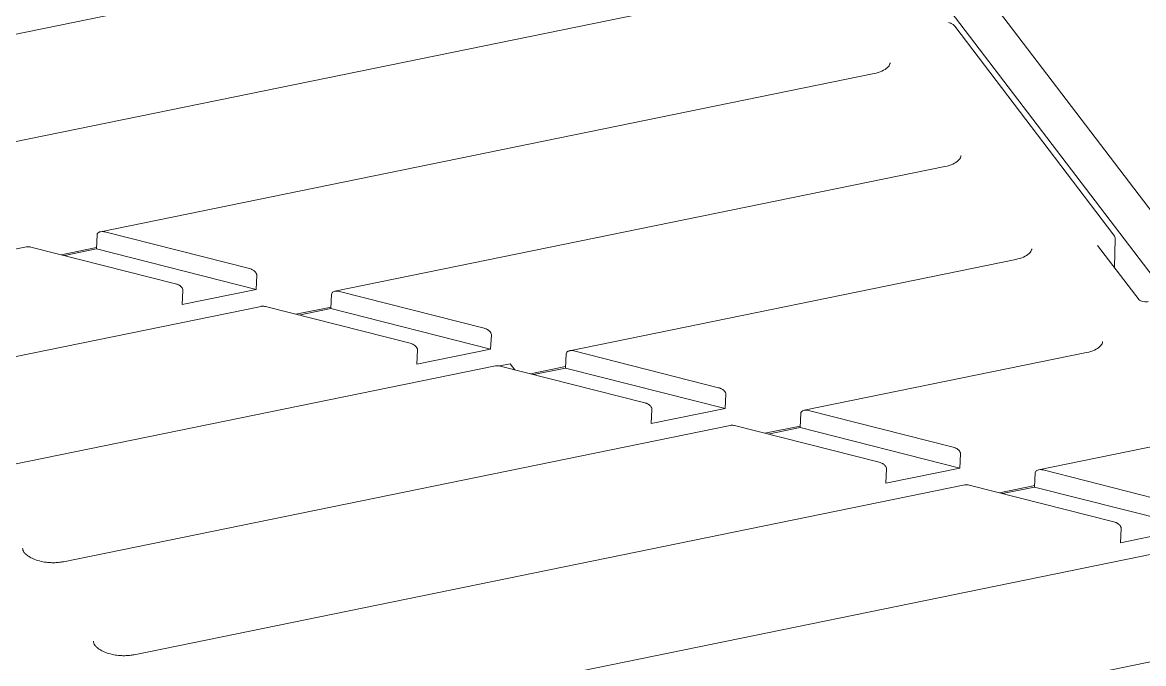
# Model space of a CAD drawing. Header units: millimetres. Extents: x 4267 to 8467, y 166 to 3136.
# Drawn here: x 4756.8 to 4846.7, y 1700.8 to 1752.2 of the extents above; entities that cross this region are included whole.
import ezdxf

# ---------------------------------------------------------------- set-up
doc = ezdxf.new("R2010")
doc.units = ezdxf.units.MM
doc.styles.get("Standard").update_dxf_attribs({"font": 'SimSun.ttf'})
doc.dimstyles.new('ISO-25', dxfattribs={"dimtxt": 2.5, "dimasz": 2.5, "dimexe": 1.25, "dimexo": 0.625, "dimtad": 1, "dimtxsty": 'Standard', "dimcen": 2.5, "dimadec": 0, "dimazin": 0, "dimtfac": 1, "dimtmove": 0, "dimatfit": 3, "dimfxl": 1, "dimarcsym": 0})

msp = doc.modelspace()

# ---------------------------------------------------------------- linework, layer by layer
at = {"linetype": 'Continuous', "lineweight": 5}
for p, q in [((4937.98, 1617.94, 326.374), (4756.937, 1855.825, 326.374)), ((4934.628, 1617.254, 326.374), (4753.585, 1855.139, 326.374)), ((4799.559, 1760.155, 326.374), (4731.702, 1746.269, 326.374)), ((4818.365, 1755.38, 326.374), (4744.246, 1740.213, 326.374)), ((4844.313, 1735.155, 326.374), (4831.548, 1751.929, 326.374)), ((4825.089, 1748.133, 326.374), (4763.052, 1735.438, 326.374)), ((4830.768, 1740.672, 326.374), (4781.858, 1730.663, 326.374)), ((4762.729, 1734.052, 326.374), (4762.786, 1735.193, 326.374)), ((4763.406, 1735.421, 326.374), (4775.009, 1732.475, 326.374)), ((4757.127, 1734.226, 326.374), (4743.058, 1731.347, 326.374)), ((4769.084, 1731.262, 326.374), (4757.48, 1734.208, 326.374)), ((4762.735, 1734.167, 326.374), (4759.916, 1733.59, 326.374)), ((4760.164, 1733.527, 326.374), (4762.729, 1734.052, 326.374)), ((4775.533, 1730.801, 326.374), (4762.729, 1734.052, 326.374)), ((4846.325, 1729.966, 326.374), (4843, 1734.336, 326.374)), ((4844.355, 1732.555, 326.374), (4844.407, 1734.868, 326.374)), ((4836.446, 1733.211, 326.374), (4800.664, 1725.888, 326.374)), ((4775.59, 1731.942, 326.374), (4775.533, 1730.801, 326.374)), ((4775.533, 1730.801, 326.374), (4769.608, 1729.588, 326.374)), ((4769.608, 1729.588, 326.374), (4769.665, 1730.729, 326.374)), ((4781.535, 1729.277, 326.374), (4781.592, 1730.418, 326.374)), ((4782.212, 1730.646, 326.374), (4793.815, 1727.7, 326.374)), ((4775.932, 1729.451, 326.374), (4748.737, 1723.886, 326.374)), ((4787.89, 1726.487, 326.374), (4776.286, 1729.434, 326.374)), ((4781.541, 1729.392, 326.374), (4778.722, 1728.815, 326.374)), ((4778.97, 1728.752, 326.374), (4781.535, 1729.277, 326.374)), ((4794.339, 1726.026, 326.374), (4781.535, 1729.277, 326.374)), ((4794.396, 1727.167, 326.374), (4794.339, 1726.026, 326.374)), ((4794.339, 1726.026, 326.374), (4788.414, 1724.813, 326.374)), ((4788.414, 1724.813, 326.374), (4788.471, 1725.954, 326.374)), ((4800.341, 1724.502, 326.374), (4800.398, 1725.643, 326.374)), ((4801.017, 1725.871, 326.374), (4812.621, 1722.925, 326.374)), ((4842.124, 1725.749, 326.374), (4819.469, 1721.114, 326.374)), ((4794.739, 1724.676, 326.374), (4754.415, 1716.425, 326.374)), ((4795.09, 1724.668, 326.374), (4795.909, 1724.836, 326.374)), ((4806.696, 1721.712, 326.374), (4795.092, 1724.659, 326.374)), ((4795.909, 1724.836, 326.374), (4796.272, 1724.359, 326.374)), ((4800.347, 1724.617, 326.374), (4797.528, 1724.04, 326.374)), ((4797.776, 1723.977, 326.374), (4800.341, 1724.502, 326.374)), ((4813.145, 1721.251, 326.374), (4800.341, 1724.502, 326.374)), ((4813.202, 1722.392, 326.374), (4813.145, 1721.251, 326.374)), ((4813.145, 1721.251, 326.374), (4807.22, 1720.038, 326.374)), ((4807.22, 1720.038, 326.374), (4807.277, 1721.18, 326.374)), ((4819.147, 1719.727, 326.374), (4819.204, 1720.868, 326.374)), ((4819.823, 1721.096, 326.374), (4831.427, 1718.15, 326.374)), ((4813.545, 1719.901, 326.374), (4760.093, 1708.963, 326.374)), ((4825.502, 1716.937, 326.374), (4813.898, 1719.884, 326.374)), ((4819.153, 1719.842, 326.374), (4816.334, 1719.265, 326.374)), ((4816.582, 1719.202, 326.374), (4819.147, 1719.727, 326.374)), ((4831.951, 1716.476, 326.374), (4819.147, 1719.727, 326.374)), ((4847.802, 1718.288, 326.374), (4838.275, 1716.339, 326.374)), ((4832.008, 1717.617, 326.374), (4831.951, 1716.476, 326.374)), ((4831.951, 1716.476, 326.374), (4826.026, 1715.264, 326.374)), ((4826.026, 1715.264, 326.374), (4826.083, 1716.405, 326.374)), ((4837.953, 1714.952, 326.374), (4838.01, 1716.093, 326.374)), ((4838.629, 1716.321, 326.374), (4850.233, 1713.375, 326.374)), ((4832.35, 1715.126, 326.374), (4765.772, 1701.502, 326.374)), ((4844.308, 1712.162, 326.374), (4832.704, 1715.109, 326.374)), ((4837.959, 1715.067, 326.374), (4835.14, 1714.49, 326.374)), ((4835.388, 1714.427, 326.374), (4837.953, 1714.952, 326.374)), ((4850.757, 1711.701, 326.374), (4837.953, 1714.952, 326.374)), ((4850.757, 1711.701, 326.374), (4844.832, 1710.489, 326.374)), ((4844.832, 1710.489, 326.374), (4844.889, 1711.63, 326.374)), ((4851.156, 1710.351, 326.374), (4777.037, 1695.184, 326.374)), ((4859.159, 1703.366, 326.374), (4795.843, 1690.409, 326.374))]:
    msp.add_line(p, q, dxfattribs=at)
for points in [[(4844.313, 1735.155), (4844.313, 1735.155, -0.000006), (4844.313, 1735.155, -0.000006), (4844.313, 1735.155, -0.000006), (4844.313, 1735.155, -0.000006), (4844.313, 1735.155, -0.000006), (4844.313, 1735.155, -0.000006), (4844.313, 1735.155, -0.000006), (4844.313, 1735.155, -0.000006), (4844.313, 1735.155, -0.000006), (4844.313, 1735.155, -0.000006), (4844.313, 1735.155, -0.000006), (4844.313, 1735.155, -0.000006), (4844.313, 1735.155, -0.000006), (4844.313, 1735.155, -0.000006), (4844.313, 1735.155, -0.000006), (4844.313, 1735.155, -0.000006), (4844.313, 1735.155, -0.000006), (4844.313, 1735.155, -0.000006), (4844.313, 1735.155, -0.000006), (4844.314, 1735.155, -0.000006), (4844.314, 1735.155, -0.000006), (4844.314, 1735.155, -0.000007), (4844.314, 1735.155, -0.000006), (4844.314, 1735.155, -0.000002), (4844.314, 1735.155, -0.000008), (4844.314, 1735.155, -0.000014), (4844.314, 1735.155, -0.000007), (4844.314, 1735.155, -0.000004)], [(4756.893, 1709.76), (4756.9, 1709.751, 0.002322), (4756.908, 1709.741, 0.002303), (4756.915, 1709.732, 0.002281), (4756.922, 1709.723, 0.002261), (4756.93, 1709.714, 0.00224), (4756.938, 1709.705, 0.00222), (4756.945, 1709.696, 0.002199), (4756.953, 1709.687, 0.002179), (4756.961, 1709.678, 0.002159), (4756.969, 1709.669, 0.002139), (4756.978, 1709.66, 0.002119), (4756.986, 1709.651, 0.002099), (4756.994, 1709.642, 0.00208), (4757.003, 1709.633, 0.00206), (4757.012, 1709.625, 0.002041), (4757.02, 1709.616, 0.002022), (4757.029, 1709.607, 0.002002), (4757.038, 1709.598, 0.001984), (4757.047, 1709.59, 0.001965), (4757.057, 1709.581, 0.001947), (4757.066, 1709.573, 0.001928), (4757.075, 1709.564, 0.001909), (4757.085, 1709.556, 0.001892), (4757.095, 1709.547, 0.001878), (4757.104, 1709.539, 0.001855), (4757.114, 1709.53, 0.001827), (4757.124, 1709.522, 0.001825), (4757.134, 1709.514, 0.001844), (4757.144, 1709.505, 0.001775), (4757.154, 1709.497, 0.001644), (4757.164, 1709.489, 0.001796), (4757.175, 1709.481, 0.002115), (4757.186, 1709.473, 0.001593), (4757.196, 1709.465, 0.000553), (4757.205, 1709.458, 0.002214), (4757.217, 1709.449, 0.003742), (4757.236, 1709.435, 0.001809), (4757.261, 1709.418, 0.000955)], [(4762.572, 1702.299), (4762.579, 1702.289, 0.002333), (4762.586, 1702.28, 0.002313), (4762.593, 1702.271, 0.002292), (4762.601, 1702.262, 0.002271), (4762.608, 1702.253, 0.002249), (4762.616, 1702.244, 0.002229), (4762.624, 1702.235, 0.002208), (4762.632, 1702.226, 0.002187), (4762.64, 1702.217, 0.002166), (4762.648, 1702.208, 0.002146), (4762.656, 1702.199, 0.002126), (4762.664, 1702.19, 0.002106), (4762.673, 1702.181, 0.002085), (4762.681, 1702.172, 0.002066), (4762.69, 1702.163, 0.002046), (4762.699, 1702.155, 0.002026), (4762.708, 1702.146, 0.002007), (4762.717, 1702.137, 0.001988), (4762.726, 1702.129, 0.001969), (4762.735, 1702.12, 0.00195), (4762.744, 1702.111, 0.001931), (4762.754, 1702.103, 0.001912), (4762.763, 1702.094, 0.001895), (4762.773, 1702.086, 0.00188), (4762.783, 1702.078, 0.001857), (4762.792, 1702.069, 0.001829), (4762.802, 1702.061, 0.001827), (4762.812, 1702.053, 0.001845), (4762.822, 1702.044, 0.001776), (4762.833, 1702.036, 0.001645), (4762.843, 1702.028, 0.001797), (4762.853, 1702.02, 0.002116), (4762.864, 1702.011, 0.001594), (4762.874, 1702.004, 0.000554), (4762.884, 1701.997, 0.002214), (4762.896, 1701.988, 0.003742), (4762.914, 1701.974, 0.001809), (4762.939, 1701.956, 0.000955)]]:
    msp.add_lwpolyline(points, format="xyb", dxfattribs=at)
for points, knots in [([(4831.052, 1752.231, 326.374), (4831.109, 1752.217, 326.374), (4831.164, 1752.198, 326.374), (4831.235, 1752.167, 326.374), (4831.251, 1752.159, 326.374), (4831.345, 1752.111, 326.374), (4831.411, 1752.066, 326.374), (4831.498, 1751.987, 326.374), (4831.526, 1751.958, 326.374), (4831.548, 1751.929, 326.374)], [0, 0, 0, 0, 0.1875, 0.1875, 0.25, 0.25, 0.5, 0.5, 0.6382776, 0.6382776, 0.6382776, 0.6382776]), ([(4826.375, 1749, 326.374), (4826.375, 1748.993, 326.374), (4826.372, 1748.959, 326.374), (4826.349, 1748.848, 326.374), (4826.154, 1748.518, 326.374), (4825.554, 1748.224, 326.374), (4825.089, 1748.133, 326.374)], [0, 0, 0, 0, 0.028238, 0.12278, 0.438289, 1, 1, 1, 1]), ([(4832.053, 1741.539, 326.374), (4832.053, 1741.532, 326.374), (4832.05, 1741.498, 326.374), (4832.028, 1741.387, 326.374), (4831.832, 1741.057, 326.374), (4831.232, 1740.763, 326.374), (4830.768, 1740.672, 326.374)], [0, 0, 0, 0, 0.028238, 0.12278, 0.438289, 1, 1, 1, 1]), ([(4762.786, 1735.193, 326.374), (4762.789, 1735.241, 326.374), (4762.805, 1735.284, 326.374), (4762.843, 1735.332, 326.374), (4762.853, 1735.342, 326.374), (4762.893, 1735.379, 326.374), (4762.93, 1735.401, 326.374), (4763.036, 1735.439, 326.374), (4763.106, 1735.45, 326.374), (4763.203, 1735.45, 326.374), (4763.219, 1735.449, 326.374), (4763.292, 1735.444, 326.374), (4763.348, 1735.435, 326.374), (4763.406, 1735.421, 326.374)], [0, 0, 0, 0, 0.25, 0.25, 0.3125, 0.3125, 0.5, 0.5, 0.75, 0.75, 0.8125, 0.8125, 1, 1, 1, 1]), ([(4757.481, 1734.208, 326.374), (4757.43, 1734.221, 326.374), (4757.387, 1734.228, 326.374), (4757.331, 1734.235, 326.374), (4757.314, 1734.236, 326.374), (4757.291, 1734.237, 326.374), (4757.28, 1734.237, 326.374), (4757.269, 1734.238, 326.374), (4757.264, 1734.238, 326.374), (4757.261, 1734.238, 326.374), (4757.261, 1734.238, 326.374), (4757.216, 1734.238, 326.374), (4757.177, 1734.235, 326.374), (4757.137, 1734.228, 326.374), (4757.131, 1734.227, 326.374), (4757.127, 1734.226, 326.374)], [0, 0, 0, 0, 0.125, 0.125, 0.1875, 0.1875, 0.21875, 0.234375, 0.2421875, 0.2421875, 0.25, 0.25, 0.375, 0.375, 0.3965239, 0.3965239, 0.3965239, 0.3965239]), ([(4837.732, 1734.078, 326.374), (4837.731, 1734.071, 326.374), (4837.728, 1734.037, 326.374), (4837.706, 1733.926, 326.374), (4837.51, 1733.596, 326.374), (4836.911, 1733.301, 326.374), (4836.446, 1733.211, 326.374)], [0, 0, 0, 0, 0.028238, 0.12278, 0.438289, 1, 1, 1, 1]), ([(4775.009, 1732.475, 326.374), (4775.059, 1732.462, 326.374), (4775.103, 1732.447, 326.374), (4775.158, 1732.425, 326.374), (4775.174, 1732.418, 326.374), (4775.197, 1732.408, 326.374), (4775.207, 1732.403, 326.374), (4775.218, 1732.397, 326.374), (4775.223, 1732.395, 326.374), (4775.226, 1732.393, 326.374), (4775.226, 1732.393, 326.374), (4775.27, 1732.371, 326.374), (4775.307, 1732.348, 326.374), (4775.357, 1732.313, 326.374), (4775.373, 1732.302, 326.374), (4775.395, 1732.284, 326.374), (4775.402, 1732.278, 326.374), (4775.415, 1732.267, 326.374), (4775.421, 1732.262, 326.374), (4775.541, 1732.151, 326.374), (4775.595, 1732.036, 326.374), (4775.59, 1731.942, 326.374)], [0, 0, 0, 0, 0.125, 0.125, 0.1875, 0.1875, 0.21875, 0.234375, 0.242188, 0.242188, 0.25, 0.25, 0.375, 0.375, 0.4375, 0.4375, 0.46875, 0.46875, 0.5, 0.5, 1, 1, 1, 1]), ([(4769.665, 1730.729, 326.374), (4769.668, 1730.776, 326.374), (4769.656, 1730.828, 326.374), (4769.615, 1730.909, 326.374), (4769.598, 1730.936, 326.374), (4769.567, 1730.977, 326.374), (4769.549, 1730.997, 326.374), (4769.53, 1731.017, 326.374), (4769.517, 1731.03, 326.374), (4769.509, 1731.037, 326.374), (4769.478, 1731.066, 326.374), (4769.449, 1731.089, 326.374), (4769.399, 1731.124, 326.374), (4769.381, 1731.135, 326.374), (4769.353, 1731.152, 326.374), (4769.339, 1731.161, 326.374), (4769.322, 1731.17, 326.374), (4769.314, 1731.174, 326.374), (4769.309, 1731.177, 326.374), (4769.305, 1731.179, 326.374), (4769.257, 1731.203, 326.374), (4769.184, 1731.237, 326.374), (4769.084, 1731.262, 326.374)], [0, 0, 0, 0, 0.25, 0.25, 0.375, 0.375, 0.4375, 0.46875, 0.46875, 0.5, 0.5, 0.625, 0.625, 0.6875, 0.6875, 0.71875, 0.734375, 0.742188, 0.742188, 0.75, 0.75, 1, 1, 1, 1]), ([(4781.592, 1730.418, 326.374), (4781.595, 1730.466, 326.374), (4781.611, 1730.51, 326.374), (4781.649, 1730.557, 326.374), (4781.659, 1730.567, 326.374), (4781.699, 1730.604, 326.374), (4781.736, 1730.626, 326.374), (4781.842, 1730.664, 326.374), (4781.912, 1730.676, 326.374), (4782.009, 1730.675, 326.374), (4782.025, 1730.675, 326.374), (4782.098, 1730.67, 326.374), (4782.154, 1730.66, 326.374), (4782.211, 1730.646, 326.374)], [0, 0, 0, 0, 0.25, 0.25, 0.3125, 0.3125, 0.5, 0.5, 0.75, 0.75, 0.8125, 0.8125, 1, 1, 1, 1]), ([(4847.07, 1729.833, 326.374), (4846.991, 1729.819, 326.374), (4846.645, 1729.775, 326.374), (4846.309, 1729.949, 326.374), (4846.325, 1729.966, 326.374)], [0, 0, 0, 0, 0.272685, 1, 1, 1, 1]), ([(4776.286, 1729.433, 326.374), (4776.236, 1729.446, 326.374), (4776.193, 1729.453, 326.374), (4776.137, 1729.46, 326.374), (4776.12, 1729.461, 326.374), (4776.097, 1729.462, 326.374), (4776.086, 1729.463, 326.374), (4776.075, 1729.463, 326.374), (4776.07, 1729.463, 326.374), (4776.067, 1729.463, 326.374), (4776.067, 1729.463, 326.374), (4776.022, 1729.463, 326.374), (4775.983, 1729.46, 326.374), (4775.943, 1729.453, 326.374), (4775.937, 1729.452, 326.374), (4775.932, 1729.451, 326.374)], [0, 0, 0, 0, 0.125, 0.125, 0.1875, 0.1875, 0.21875, 0.234375, 0.2421875, 0.2421875, 0.25, 0.25, 0.375, 0.375, 0.3965242, 0.3965242, 0.3965242, 0.3965242]), ([(4793.815, 1727.7, 326.374), (4793.865, 1727.687, 326.374), (4793.909, 1727.672, 326.374), (4793.963, 1727.65, 326.374), (4793.98, 1727.643, 326.374), (4794.002, 1727.633, 326.374), (4794.013, 1727.628, 326.374), (4794.024, 1727.622, 326.374), (4794.029, 1727.62, 326.374), (4794.032, 1727.618, 326.374), (4794.032, 1727.618, 326.374), (4794.076, 1727.596, 326.374), (4794.113, 1727.573, 326.374), (4794.163, 1727.538, 326.374), (4794.179, 1727.527, 326.374), (4794.201, 1727.509, 326.374), (4794.208, 1727.504, 326.374), (4794.221, 1727.492, 326.374), (4794.227, 1727.487, 326.374), (4794.347, 1727.376, 326.374), (4794.401, 1727.261, 326.374), (4794.396, 1727.167, 326.374)], [0, 0, 0, 0, 0.125, 0.125, 0.1875, 0.1875, 0.21875, 0.234375, 0.242188, 0.242188, 0.25, 0.25, 0.375, 0.375, 0.4375, 0.4375, 0.46875, 0.46875, 0.5, 0.5, 1, 1, 1, 1]), ([(4788.471, 1725.954, 326.374), (4788.474, 1726.002, 326.374), (4788.462, 1726.054, 326.374), (4788.421, 1726.134, 326.374), (4788.404, 1726.161, 326.374), (4788.372, 1726.202, 326.374), (4788.355, 1726.222, 326.374), (4788.336, 1726.242, 326.374), (4788.323, 1726.255, 326.374), (4788.315, 1726.262, 326.374), (4788.284, 1726.291, 326.374), (4788.255, 1726.314, 326.374), (4788.205, 1726.349, 326.374), (4788.187, 1726.36, 326.374), (4788.159, 1726.377, 326.374), (4788.145, 1726.386, 326.374), (4788.128, 1726.395, 326.374), (4788.12, 1726.399, 326.374), (4788.115, 1726.402, 326.374), (4788.111, 1726.404, 326.374), (4788.063, 1726.428, 326.374), (4787.99, 1726.462, 326.374), (4787.89, 1726.487, 326.374)], [0, 0, 0, 0, 0.25, 0.25, 0.375, 0.375, 0.4375, 0.46875, 0.46875, 0.5, 0.5, 0.625, 0.625, 0.6875, 0.6875, 0.71875, 0.734375, 0.742188, 0.742188, 0.75, 0.75, 1, 1, 1, 1]), ([(4800.398, 1725.643, 326.374), (4800.401, 1725.69, 326.374), (4800.417, 1725.735, 326.374), (4800.465, 1725.793, 326.374), (4800.484, 1725.811, 326.374), (4800.519, 1725.835, 326.374), (4800.538, 1725.846, 326.374), (4800.558, 1725.855, 326.374), (4800.573, 1725.862, 326.374), (4800.581, 1725.865, 326.374), (4800.614, 1725.877, 326.374), (4800.645, 1725.885, 326.374), (4800.697, 1725.894, 326.374), (4800.715, 1725.897, 326.374), (4800.744, 1725.899, 326.374), (4800.759, 1725.9, 326.374), (4800.777, 1725.9, 326.374), (4800.785, 1725.9, 326.374), (4800.79, 1725.9, 326.374), (4800.794, 1725.9, 326.374), (4800.843, 1725.9, 326.374), (4800.917, 1725.896, 326.374), (4801.017, 1725.871, 326.374)], [0, 0, 0, 0, 0.25, 0.25, 0.375, 0.375, 0.4375, 0.46875, 0.46875, 0.5, 0.5, 0.625, 0.625, 0.6875, 0.6875, 0.71875, 0.734375, 0.742188, 0.742188, 0.75, 0.75, 1, 1, 1, 1]), ([(4843.41, 1726.616, 326.374), (4843.41, 1726.609, 326.374), (4843.407, 1726.575, 326.374), (4843.385, 1726.465, 326.374), (4843.189, 1726.135, 326.374), (4842.589, 1725.84, 326.374), (4842.124, 1725.749, 326.374)], [0, 0, 0, 0, 0.028238, 0.12278, 0.438289, 1, 1, 1, 1]), ([(4795.092, 1724.659, 326.374), (4795.042, 1724.671, 326.374), (4794.998, 1724.679, 326.374), (4794.943, 1724.685, 326.374), (4794.926, 1724.686, 326.374), (4794.903, 1724.687, 326.374), (4794.892, 1724.688, 326.374), (4794.881, 1724.688, 326.374), (4794.876, 1724.688, 326.374), (4794.873, 1724.688, 326.374), (4794.873, 1724.688, 326.374), (4794.828, 1724.688, 326.374), (4794.789, 1724.685, 326.374), (4794.748, 1724.678, 326.374), (4794.743, 1724.677, 326.374), (4794.739, 1724.676, 326.374)], [0, 0, 0, 0, 0.125, 0.125, 0.1875, 0.1875, 0.21875, 0.234375, 0.2421875, 0.2421875, 0.25, 0.25, 0.375, 0.375, 0.3965245, 0.3965245, 0.3965245, 0.3965245]), ([(4812.621, 1722.925, 326.374), (4812.671, 1722.912, 326.374), (4812.715, 1722.897, 326.374), (4812.769, 1722.875, 326.374), (4812.786, 1722.868, 326.374), (4812.808, 1722.858, 326.374), (4812.819, 1722.853, 326.374), (4812.83, 1722.847, 326.374), (4812.835, 1722.845, 326.374), (4812.838, 1722.843, 326.374), (4812.838, 1722.843, 326.374), (4812.882, 1722.821, 326.374), (4812.919, 1722.798, 326.374), (4812.969, 1722.764, 326.374), (4812.985, 1722.752, 326.374), (4813.007, 1722.735, 326.374), (4813.014, 1722.729, 326.374), (4813.027, 1722.717, 326.374), (4813.033, 1722.712, 326.374), (4813.153, 1722.602, 326.374), (4813.207, 1722.486, 326.374), (4813.202, 1722.392, 326.374)], [0, 0, 0, 0, 0.125, 0.125, 0.1875, 0.1875, 0.21875, 0.234375, 0.242188, 0.242188, 0.25, 0.25, 0.375, 0.375, 0.4375, 0.4375, 0.46875, 0.46875, 0.5, 0.5, 1, 1, 1, 1]), ([(4807.277, 1721.179, 326.374), (4807.28, 1721.227, 326.374), (4807.268, 1721.279, 326.374), (4807.227, 1721.359, 326.374), (4807.21, 1721.386, 326.374), (4807.178, 1721.427, 326.374), (4807.161, 1721.447, 326.374), (4807.142, 1721.467, 326.374), (4807.129, 1721.48, 326.374), (4807.121, 1721.487, 326.374), (4807.09, 1721.516, 326.374), (4807.061, 1721.54, 326.374), (4807.011, 1721.574, 326.374), (4806.993, 1721.586, 326.374), (4806.965, 1721.602, 326.374), (4806.951, 1721.611, 326.374), (4806.933, 1721.62, 326.374), (4806.926, 1721.624, 326.374), (4806.921, 1721.627, 326.374), (4806.917, 1721.629, 326.374), (4806.869, 1721.653, 326.374), (4806.796, 1721.687, 326.374), (4806.696, 1721.712, 326.374)], [0, 0, 0, 0, 0.25, 0.25, 0.375, 0.375, 0.4375, 0.46875, 0.46875, 0.5, 0.5, 0.625, 0.625, 0.6875, 0.6875, 0.71875, 0.734375, 0.742188, 0.742188, 0.75, 0.75, 1, 1, 1, 1]), ([(4819.204, 1720.868, 326.374), (4819.207, 1720.917, 326.374), (4819.223, 1720.96, 326.374), (4819.261, 1721.007, 326.374), (4819.271, 1721.017, 326.374), (4819.311, 1721.054, 326.374), (4819.348, 1721.076, 326.374), (4819.454, 1721.115, 326.374), (4819.523, 1721.126, 326.374), (4819.621, 1721.125, 326.374), (4819.637, 1721.125, 326.374), (4819.71, 1721.12, 326.374), (4819.766, 1721.111, 326.374), (4819.823, 1721.096, 326.374)], [0, 0, 0, 0, 0.25, 0.25, 0.3125, 0.3125, 0.5, 0.5, 0.75, 0.75, 0.8125, 0.8125, 1, 1, 1, 1]), ([(4813.898, 1719.884, 326.374), (4813.848, 1719.896, 326.374), (4813.804, 1719.904, 326.374), (4813.749, 1719.91, 326.374), (4813.732, 1719.911, 326.374), (4813.709, 1719.912, 326.374), (4813.698, 1719.913, 326.374), (4813.687, 1719.913, 326.374), (4813.682, 1719.913, 326.374), (4813.679, 1719.913, 326.374), (4813.679, 1719.913, 326.374), (4813.634, 1719.913, 326.374), (4813.595, 1719.91, 326.374), (4813.554, 1719.903, 326.374), (4813.549, 1719.902, 326.374), (4813.545, 1719.901, 326.374)], [0, 0, 0, 0, 0.125, 0.125, 0.1875, 0.1875, 0.21875, 0.234375, 0.2421875, 0.2421875, 0.25, 0.25, 0.375, 0.375, 0.3965245, 0.3965245, 0.3965245, 0.3965245]), ([(4831.427, 1718.15, 326.374), (4831.477, 1718.137, 326.374), (4831.521, 1718.122, 326.374), (4831.575, 1718.1, 326.374), (4831.592, 1718.093, 326.374), (4831.614, 1718.083, 326.374), (4831.625, 1718.078, 326.374), (4831.636, 1718.072, 326.374), (4831.641, 1718.07, 326.374), (4831.644, 1718.069, 326.374), (4831.644, 1718.068, 326.374), (4831.688, 1718.046, 326.374), (4831.725, 1718.023, 326.374), (4831.775, 1717.989, 326.374), (4831.791, 1717.977, 326.374), (4831.813, 1717.96, 326.374), (4831.82, 1717.954, 326.374), (4831.833, 1717.942, 326.374), (4831.839, 1717.937, 326.374), (4831.959, 1717.827, 326.374), (4832.013, 1717.711, 326.374), (4832.008, 1717.617, 326.374)], [0, 0, 0, 0, 0.125, 0.125, 0.1875, 0.1875, 0.21875, 0.234375, 0.242188, 0.242188, 0.25, 0.25, 0.375, 0.375, 0.4375, 0.4375, 0.46875, 0.46875, 0.5, 0.5, 1, 1, 1, 1]), ([(4826.083, 1716.405, 326.374), (4826.085, 1716.452, 326.374), (4826.073, 1716.504, 326.374), (4826.033, 1716.584, 326.374), (4826.016, 1716.611, 326.374), (4825.984, 1716.652, 326.374), (4825.967, 1716.672, 326.374), (4825.948, 1716.692, 326.374), (4825.935, 1716.705, 326.374), (4825.927, 1716.712, 326.374), (4825.896, 1716.741, 326.374), (4825.867, 1716.765, 326.374), (4825.817, 1716.799, 326.374), (4825.799, 1716.811, 326.374), (4825.771, 1716.827, 326.374), (4825.757, 1716.836, 326.374), (4825.739, 1716.845, 326.374), (4825.732, 1716.849, 326.374), (4825.727, 1716.852, 326.374), (4825.723, 1716.854, 326.374), (4825.675, 1716.878, 326.374), (4825.602, 1716.912, 326.374), (4825.502, 1716.938, 326.374)], [0, 0, 0, 0, 0.25, 0.25, 0.375, 0.375, 0.4375, 0.46875, 0.46875, 0.5, 0.5, 0.625, 0.625, 0.6875, 0.6875, 0.71875, 0.734375, 0.742188, 0.742188, 0.75, 0.75, 1, 1, 1, 1]), ([(4838.01, 1716.093, 326.374), (4838.013, 1716.142, 326.374), (4838.029, 1716.185, 326.374), (4838.067, 1716.232, 326.374), (4838.077, 1716.242, 326.374), (4838.117, 1716.279, 326.374), (4838.154, 1716.301, 326.374), (4838.26, 1716.34, 326.374), (4838.329, 1716.351, 326.374), (4838.426, 1716.35, 326.374), (4838.443, 1716.35, 326.374), (4838.516, 1716.345, 326.374), (4838.572, 1716.336, 326.374), (4838.629, 1716.321, 326.374)], [0, 0, 0, 0, 0.25, 0.25, 0.3125, 0.3125, 0.5, 0.5, 0.75, 0.75, 0.8125, 0.8125, 1, 1, 1, 1]), ([(4832.704, 1715.109, 326.374), (4832.654, 1715.121, 326.374), (4832.61, 1715.129, 326.374), (4832.555, 1715.135, 326.374), (4832.538, 1715.136, 326.374), (4832.515, 1715.137, 326.374), (4832.504, 1715.138, 326.374), (4832.493, 1715.138, 326.374), (4832.488, 1715.138, 326.374), (4832.485, 1715.138, 326.374), (4832.485, 1715.138, 326.374), (4832.44, 1715.138, 326.374), (4832.401, 1715.135, 326.374), (4832.36, 1715.128, 326.374), (4832.354, 1715.127, 326.374), (4832.35, 1715.126, 326.374)], [0, 0, 0, 0, 0.125, 0.125, 0.1875, 0.1875, 0.21875, 0.234375, 0.2421875, 0.2421875, 0.25, 0.25, 0.375, 0.375, 0.3965247, 0.3965247, 0.3965247, 0.3965247]), ([(4844.889, 1711.63, 326.374), (4844.891, 1711.677, 326.374), (4844.879, 1711.729, 326.374), (4844.839, 1711.809, 326.374), (4844.822, 1711.836, 326.374), (4844.79, 1711.877, 326.374), (4844.773, 1711.897, 326.374), (4844.754, 1711.917, 326.374), (4844.741, 1711.93, 326.374), (4844.733, 1711.938, 326.374), (4844.702, 1711.966, 326.374), (4844.673, 1711.99, 326.374), (4844.623, 1712.024, 326.374), (4844.605, 1712.036, 326.374), (4844.577, 1712.053, 326.374), (4844.563, 1712.061, 326.374), (4844.545, 1712.07, 326.374), (4844.538, 1712.074, 326.374), (4844.533, 1712.077, 326.374), (4844.529, 1712.079, 326.374), (4844.481, 1712.103, 326.374), (4844.408, 1712.137, 326.374), (4844.308, 1712.162, 326.374)], [0, 0, 0, 0, 0.25, 0.25, 0.375, 0.375, 0.4375, 0.46875, 0.46875, 0.5, 0.5, 0.625, 0.625, 0.6875, 0.6875, 0.71875, 0.734375, 0.742188, 0.742188, 0.75, 0.75, 1, 1, 1, 1]), ([(4760.093, 1708.963, 326.374), (4760.091, 1708.963, 326.374), (4760.087, 1708.962, 326.374), (4760.08, 1708.961, 326.374), (4760.07, 1708.959, 326.374), (4760.06, 1708.957, 326.374), (4760.039, 1708.953, 326.374), (4760.009, 1708.947, 326.374), (4759.946, 1708.936, 326.374), (4759.878, 1708.926, 326.374), (4759.753, 1708.909, 326.374), (4759.61, 1708.895, 326.374), (4759.365, 1708.881, 326.374), (4759.024, 1708.882, 326.374), (4758.359, 1708.95, 326.374), (4757.713, 1709.143, 326.374), (4757.352, 1709.355, 326.374), (4757.261, 1709.418, 326.374)], [0, 0, 0, 0, 0.0013979, 0.0027997, 0.0045575, 0.0080917, 0.0098683, 0.0188439, 0.0279802, 0.051521, 0.063686, 0.1083241, 0.1422974, 0.2157643, 0.3167263, 0.5500747, 0.6450333, 0.6450333, 0.6450333, 0.6450333]), ([(4765.772, 1701.502, 326.374), (4765.77, 1701.502, 326.374), (4765.765, 1701.501, 326.374), (4765.759, 1701.5, 326.374), (4765.749, 1701.498, 326.374), (4765.738, 1701.496, 326.374), (4765.717, 1701.491, 326.374), (4765.687, 1701.486, 326.374), (4765.625, 1701.475, 326.374), (4765.556, 1701.464, 326.374), (4765.431, 1701.448, 326.374), (4765.288, 1701.433, 326.374), (4765.043, 1701.42, 326.374), (4764.703, 1701.421, 326.374), (4764.037, 1701.489, 326.374), (4763.392, 1701.681, 326.374), (4763.031, 1701.894, 326.374), (4762.939, 1701.956, 326.374)], [0, 0, 0, 0, 0.0013979, 0.0027997, 0.0045575, 0.0080917, 0.0098683, 0.0188439, 0.0279802, 0.051521, 0.063686, 0.1083241, 0.1422974, 0.2157643, 0.3167263, 0.5500747, 0.6450333, 0.6450333, 0.6450333, 0.6450333])]:
    msp.add_open_spline(points, degree=3, knots=knots, dxfattribs=at)
for points in [[(4844.407, 1734.869, 326.374), (4844.409, 1734.971, 326.374), (4844.376, 1735.073, 326.374), (4844.313, 1735.155, 326.374)], [(4756.949, 1709.704, 326.374), (4756.842, 1709.844, 326.374), (4756.811, 1709.967, 326.374), (4756.816, 1710.059, 326.374)], [(4762.628, 1702.243, 326.374), (4762.52, 1702.383, 326.374), (4762.489, 1702.506, 326.374), (4762.494, 1702.597, 326.374)]]:
    msp.add_open_spline(points, degree=3, dxfattribs=at)

# ---------------------------------------------------------------- leaders
at = {"lineweight": 5}
msp.add_leader([(4610.688, 1816.503, 326.374), (4610.688, 1441.555, 326.374), (4991.127, 1441.555, 326.374)], dimstyle='ISO-25', override={"dimtxt": 10, "dimgap": 0.625, "dimtad": 0, "dimarcsym": 1}, dxfattribs=at)

doc.saveas('drawing.dxf')
